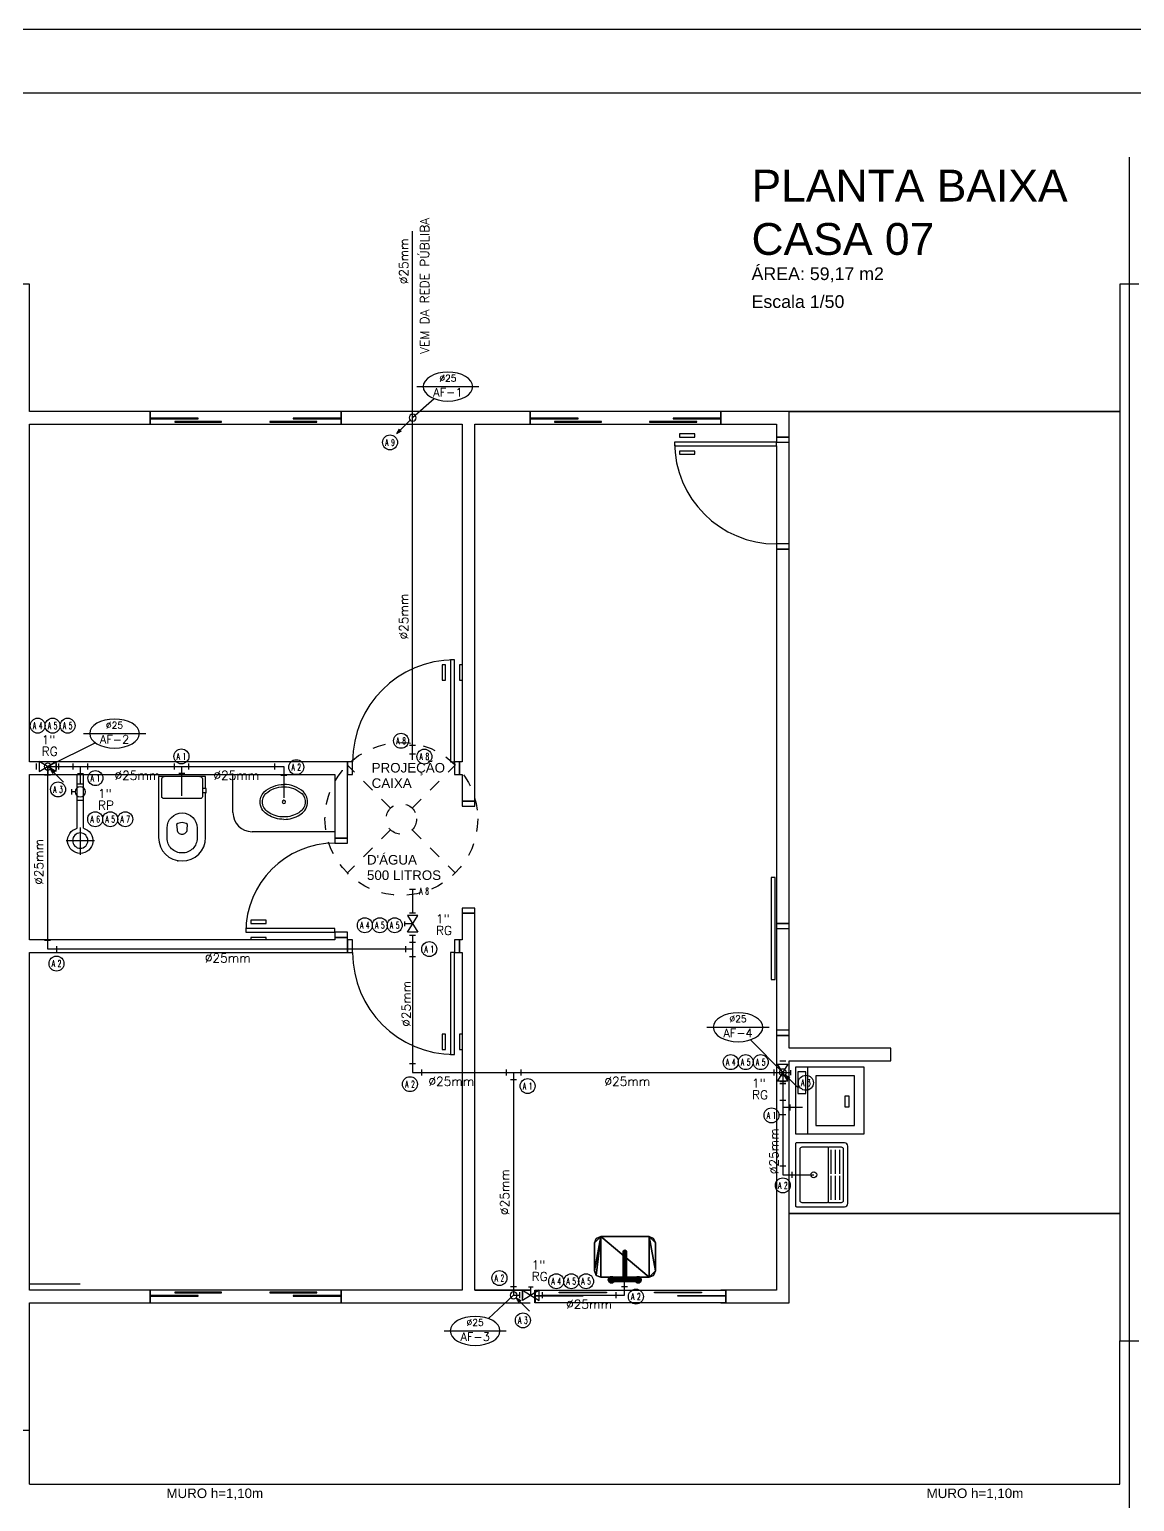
# Model space of a CAD drawing. Header units: metres. Extents: x 49 to 320, y -91 to 27.
# Drawn here: x 211.23 to 219.92, y -27.89 to -16.33 of the extents above; entities that cross this region are included whole.
import ezdxf
from ezdxf.enums import TextEntityAlignment as Align

# ---------------------------------------------------------------- set-up
doc = ezdxf.new("R2010")
doc.units = ezdxf.units.M
doc.header["$LTSCALE"] = 0.2
doc.linetypes.add('AF', pattern=[200, 100, 100])
doc.linetypes.add('DASHED', pattern=[0.75, 0.5, -0.25])
for name, color, linetype in [('ARQ-___-___-VST', 9, 'Continuous'), ('ARQ-COB-PRJ', 4, 'DASHED'), ('ARQ-EQP', 24, 'Continuous'), ('ARQ-EQP-___-INT', 7, 'Continuous'), ('CONEXAO_AG_FRIA', 6, 'Continuous'), ('Diametro', 1, 'Continuous'), ('LEGENDA_ID', 5, 'Continuous'), ('LEGENDA_ID_L', 5, 'Continuous'), ('Prumadas_L', 1, 'Continuous'), ('Prumadas_Q', 3, 'Continuous'), ('Prumadas_T', 3, 'Continuous'), ('TUBOS_AG_FRIA', 4, 'Continuous')]:
    doc.layers.add(name, color=color, linetype=linetype)
doc.styles.add('REGUA200', font='arial.ttf')
doc.styles.add('REGUA60', font='arial.ttf')
doc.styles.add('REGUA80', font='arial.ttf')
doc.styles.add('ROMANS', font='romans', dxfattribs={"height": 6})

# ---------------------------------------------------------------- blocks, each defined once
blk = doc.blocks.new('Titul1')
at = {"color": 6, "style": 'REGUA200', "width": 1.4}
blk.add_attdef('TITULO', (0, 0), '', height=5, dxfattribs=at)
at = {"color": 0, "style": 'REGUA80', "width": 1.4}
blk.add_attdef('ESCALA', (0, -3.98), '', height=2, dxfattribs=at)
blk = doc.blocks.new('_resf500p')
for p, q in [((-8.5, 8.5), (-42.4, 42.4)), ((8.5, 8.5), (42.4, 42.4)), ((-8.5, -8.5), (-42.4, -42.4)), ((8.5, -8.5), (42.4, -42.4))]:
    blk.add_line(p, q)
for radius in [60, 12]:
    blk.add_circle((0, 0), radius)
blk = doc.blocks.new('MCCUB1_3')
at = {"color": 254}
mesh = blk.add_polyface(dxfattribs=at)
corners = [(-24, -37, 70), (-22.5, -40.5, 70), (-19, -42, 70), (-24, -15, 70), (-22.5, -11.5, 70), (-19, -10, 70), (19, -10, 70), (19, -42, 70), (24, -15, 70), (24, -37, 70), (22.5, -40.5, 70), (22.5, -11.5, 70), (-24, -37, 85), (-22.5, -40.5, 85), (-19, -42, 85), (19, -42, 85), (22.5, -40.5, 85), (24, -37, 85), (24, -15, 85), (22.5, -11.5, 85), (19, -10, 85), (-19, -10, 85), (-22.5, -11.5, 85), (-24, -15, 85)]
mesh.append_faces([[corners[k] for k in face] for face in [(9, 7, 10), (6, 8, 11)]], dxfattribs={"vtx0": -1, "color": 254})
mesh.append_faces([[corners[k] for k in face] for face in [(0, 2, 3), (3, 2, 4), (4, 2, 5), (5, 2, 6), (8, 7, 9)]], dxfattribs={"vtx0": -1, "vtx1": -1, "color": 254})
mesh.append_faces([[corners[k] for k in face] for face in [(6, 7, 8)]], dxfattribs={"vtx0": -1, "vtx1": -1, "vtx2": -1, "color": 254})
mesh.append_faces([[corners[k] for k in face] for face in [(6, 2, 7)]], dxfattribs={"vtx0": -1, "vtx2": -1, "color": 254})
mesh.append_faces([[corners[k] for k in face] for face in [(12, 13, 0), (13, 14, 1), (14, 15, 2), (15, 16, 7), (16, 17, 10), (17, 18, 9), (18, 19, 8), (19, 20, 11), (20, 21, 6), (21, 22, 5), (22, 23, 4), (23, 12, 3)]], dxfattribs={"vtx1": -1, "color": 254})
mesh.append_faces([[corners[k] for k in face] for face in [(0, 1, 2), (13, 1, 0), (14, 2, 1), (15, 7, 2), (16, 10, 7), (17, 9, 10), (18, 8, 9), (19, 11, 8), (20, 6, 11), (21, 5, 6), (22, 4, 5), (23, 3, 4), (12, 0, 3)]], dxfattribs={"vtx2": -1, "color": 254})
mesh = blk.add_polyface(dxfattribs=at)
corners = [(-1.4, -30.5, 100.3), (-1.4, -30.5, 95.5), (-0.1, -31.3, 95.5), (-0.1, -31.3, 100.6), (-1.4, -29, 99.7), (-1.4, -29, 95.5), (-0.1, -28.3, 99.4), (-0.1, -28.3, 95.5), (1.2, -29, 99.7), (1.2, -29, 95.5), (1.2, -30.5, 100.3), (1.2, -30.5, 95.5), (-1.4, -27.2, 103.6), (-0.1, -27.5, 104.3), (-1.4, -26.6, 102.1), (-0.1, -26.3, 101.3), (1.2, -26.6, 102.1), (1.2, -27.2, 103.6), (-1.4, -10.6, 103.6), (-0.1, -10.3, 104.3), (-1.4, -11.2, 102.1), (-0.1, -11.5, 101.3), (1.2, -11.2, 102.1), (1.2, -10.6, 103.6), (-1.4, -7.6, 100.5), (-0.1, -7, 101), (-1.4, -8.6, 99.5), (-0.1, -9.2, 98.9), (1.2, -8.6, 99.5), (1.2, -7.6, 100.5), (-12.1, -6.6, 100), (-12.1, -7.3, 101.3), (11.9, -7.3, 101.3), (11.9, -6.6, 100), (-12.1, -7.4, 98.7), (11.9, -7.4, 98.7), (-12.1, -8.9, 98.7), (11.9, -8.9, 98.7), (-12.1, -9.6, 100), (11.9, -9.6, 100), (-12.1, -8.8, 101.3), (11.9, -8.8, 101.3), (12.5, -6.6, 106.9), (11.2, -5.7, 106.9), (9.7, -5.7, 106.9), (8.4, -6.6, 106.9), (7.9, -8.1, 106.9), (8.4, -9.6, 106.9), (9.6, -10.5, 106.9), (12.4, -9.6, 106.9), (11.2, -10.5, 106.9), (12.9, -8.1, 106.9), (12.5, -6.6, 101.9), (11.2, -5.7, 101.9), (9.7, -5.7, 101.9), (8.4, -6.6, 101.9), (7.9, -8.1, 101.9), (8.4, -9.6, 101.9), (9.6, -10.5, 101.9), (11.2, -10.5, 101.9), (12.4, -9.6, 101.9), (12.9, -8.1, 101.9), (-8.1, -8.1, 101.9), (-8.5, -6.6, 101.9), (-8.5, -6.6, 106.9), (-8.1, -8.1, 106.9), (-8.6, -9.6, 101.9), (-8.6, -9.6, 106.9), (-9.8, -10.5, 101.9), (-9.8, -10.5, 106.9), (-11.4, -10.5, 101.9), (-11.4, -10.5, 106.9), (-12.6, -9.6, 101.9), (-12.6, -9.6, 106.9), (-13.1, -8.1, 101.9), (-13.1, -8.1, 106.9), (-12.6, -6.6, 101.9), (-12.6, -6.6, 106.9), (-11.3, -5.7, 101.9), (-11.3, -5.7, 106.9), (-9.8, -5.7, 101.9), (-9.8, -5.7, 106.9)]
mesh.append_faces([[corners[k] for k in face] for face in [(30, 31, 32, 33), (34, 30, 33, 35), (36, 34, 35, 37), (38, 36, 37, 39), (40, 38, 39, 41), (31, 40, 41, 32), (52, 53, 43, 42), (53, 54, 44, 43), (54, 55, 45, 44), (55, 56, 46, 45), (56, 57, 47, 46), (57, 58, 48, 47), (58, 59, 50, 48), (59, 60, 49, 50), (60, 61, 51, 49), (61, 52, 42, 51), (62, 63, 64, 65), (66, 62, 65, 67), (68, 66, 67, 69), (70, 68, 69, 71), (72, 70, 71, 73), (74, 72, 73, 75), (76, 74, 75, 77), (78, 76, 77, 79), (80, 78, 79, 81), (63, 80, 81, 64)]], dxfattribs={"color": 254})
mesh.append_faces([[corners[k] for k in face] for face in [(32, 37, 35, 33), (49, 48, 50), (42, 49, 51), (64, 67, 65), (67, 71, 69)]], dxfattribs={"vtx0": -1, "color": 254})
mesh.append_faces([[corners[k] for k in face] for face in [(32, 39, 37), (42, 44, 45), (42, 45, 46), (42, 46, 47), (42, 47, 48), (64, 73, 71), (64, 75, 73), (64, 77, 75), (64, 79, 77)]], dxfattribs={"vtx0": -1, "vtx2": -1, "color": 254})
mesh.append_faces([[corners[k] for k in face] for face in [(24, 18, 19, 25), (26, 20, 18, 24), (27, 21, 20, 26), (28, 22, 21, 27), (29, 23, 22, 28), (25, 19, 23, 29)]], dxfattribs={"vtx1": -1, "color": 254})
mesh.append_faces([[corners[k] for k in face] for face in [(36, 38, 31)]], dxfattribs={"vtx1": -1, "vtx2": -1, "color": 254})
mesh.append_faces([[corners[k] for k in face] for face in [(12, 0, 3, 13), (14, 4, 0, 12), (15, 6, 4, 14), (16, 8, 6, 15), (17, 10, 8, 16), (13, 3, 10, 17), (18, 12, 13, 19), (20, 14, 12, 18), (21, 15, 14, 20), (22, 16, 15, 21), (23, 17, 16, 22), (19, 13, 17, 23)]], dxfattribs={"vtx1": -1, "vtx3": -1, "color": 254})
mesh.append_faces([[corners[k] for k in face] for face in [(32, 41, 39), (30, 34, 36, 31), (38, 40, 31), (42, 43, 44), (64, 81, 79)]], dxfattribs={"vtx2": -1, "color": 254})
mesh.append_faces([[corners[k] for k in face] for face in [(0, 1, 2, 3), (4, 5, 1, 0), (6, 7, 5, 4), (8, 9, 7, 6), (10, 11, 9, 8), (3, 2, 11, 10)]], dxfattribs={"vtx3": -1, "color": 254})
blk = doc.blocks.new('EQLAV1_2')
at = {"color": 0}
blk.add_lwpolyline([(30.8, -10), (-30.8, -10), (-30.8, -73.5), (30.8, -73.5)], close=True, dxfattribs=at)
at = {"layer": 'ARQ-EQP-___-INT'}
blk.add_line((30.8, -21.3), (-30.8, -21.3), dxfattribs=at)
for points in [[(6.4, -19.6), (26.4, -19.6), (26.4, -12.1), (6.4, -12.1)], [(22.9, -64.6), (22.9, -28.8), (-23, -28.8), (-23, -64.6)], [(4, -59.7), (4, -55.7), (-6, -55.7), (-6, -59.7)]]:
    blk.add_lwpolyline(points, close=True, dxfattribs=at)
blk = doc.blocks.new('SAT13S_2')
at = {"layer": 'ARQ-EQP', "color": 0, "linetype": 'ByBlock'}
blk.add_lwpolyline([(-26.5, -48.5), (26.5, -48.5, 0.414214), (29.5, -45.5), (29.5, -1, 0.414214), (28.5, 0), (-28.5, 0, 0.414214), (-29.5, -1), (-29.5, -45.5, 0.414214)], format="xyb", close=True, dxfattribs=at)
at = {"layer": 'ARQ-EQP-___-INT'}
for points in [[(25.5, -27.7), (25.5, -6, 0.414214), (23.5, -4), (-23.5, -4, 0.414214), (-25.5, -6), (-25.5, -27.7)], [(-25.5, -27.8), (-25.5, -29.7, 0.414214), (-24.5, -30.6), (-23.2, -30.6), (23.1, -30.6), (24.5, -30.6, 0.414214), (25.5, -29.7), (25.5, -27.8)], [(-25.5, -30.5), (-25.5, -42.5, 0.414214), (-23.5, -44.5)], [(-23.5, -44.5), (23.5, -44.5, 0.414214), (25.5, -42.5), (25.5, -30.5, 0.414214)], [(-23.2, -33), (-0.9, -33, 0.414214)], [(-23.2, -37), (-0.9, -37, 0.414214)], [(0.8, -33), (23.1, -33, 0.414214)], [(0.8, -37), (23.1, -37, 0.414214)], [(-23.2, -41), (-0.9, -41, 0.414214)], [(0.8, -41), (23.1, -41, 0.414214)]]:
    blk.add_lwpolyline(points, format="xyb", dxfattribs=at)
blk.add_circle((0, -17), 2.8, dxfattribs=at)
blk = doc.blocks.new('SAC616S2')
at = {"layer": 'ARQ-EQP', "color": 0, "linetype": 'ByBlock'}
blk.add_lwpolyline([(18.2, -1.5, -0.329256), (18.5, -1.9), (18.5, -49.6, -0.412623), (0, -68, -0.412623), (-18.5, -49.6), (-18.5, -14.5), (-18.9, -14.5), (-18.9, -11), (-18.5, -11), (-18.5, -1.9, -0.329256), (-18.2, -1.5), (-17.3, -1.5), (0, -1.5), (17.3, -1.5)], format="xyb", close=True, dxfattribs=at)
at = {"layer": 'ARQ-EQP-___-INT'}
for p, q in [((-18.5, -11), (-16, -11)), ((-18.5, -14.5), (-16, -14.5))]:
    blk.add_line(p, q, dxfattribs=at)
blk.add_lwpolyline([(-14, -1.5, 0.324141), (-16, -3.5), (-16, -17.5, 0.333333), (-14.5, -19), (0, -19), (14.5, -19, 0.333333), (16, -17.5), (16, -3.5, 0.324141), (14, -1.5, 0.324141)], format="xyb", dxfattribs=at)
for points in [[(0, -61.7, 0.418677), (11.8, -50), (11.8, -42.1, 0.411784), (0, -30.2, 0.411784), (-11.8, -42.1), (-11.8, -50, 0.418677)], [(0, -47, -0.428571), (-4, -43.3), (-4.3, -39.3, -0.16754), (0, -37.8, -0.16754), (4.3, -39.3), (4, -43.3, -0.428571)]]:
    blk.add_lwpolyline(points, format="xyb", close=True, dxfattribs=at)
blk.add_point((3.3, -68), dxfattribs=at)
blk = doc.blocks.new('SACHS__2')
at = {"layer": 'ARQ-EQP', "color": 0, "linetype": 'ByBlock'}
for p, q in [((42.3, 2.4), (0, 2.4)), ((0, 2.4), (0, -2.4)), ((42.3, -2.4), (0, -2.4))]:
    blk.add_line(p, q, dxfattribs=at)
blk.add_arc((52, 0), 10, 193.8865, 166.1135, dxfattribs=at)
at = {"layer": 'ARQ-EQP-___-INT'}
for p, q in [((41.6, 0), (63.2, 0)), ((52, 11.2), (52, -11.2))]:
    blk.add_line(p, q, dxfattribs=at)
blk.add_circle((52, 0), 6, dxfattribs=at)
blk = doc.blocks.new('SAL37S_2')
at = {"layer": 'ARQ-EQP-___-INT'}
for points in [[(0, -10, 0.145827), (-16.8, -14.9, 0.090827), (-22, -19.4, 0.12568), (-24.8, -26.7, 0.221372), (-20.6, -38.8, 0.186059), (0, -46.5, 0.186059)], [(0, -10, -0.145827), (16.8, -14.9, -0.090827), (22, -19.4, -0.12568), (24.8, -26.7, -0.221372), (20.6, -38.8, -0.186059), (0, -46.5, -0.186059)]]:
    blk.add_lwpolyline(points, format="xyb", dxfattribs=at)
blk.add_lwpolyline([(0, -12.5, 0.14623), (-15.5, -17, 0.09047), (-20, -20.9, 0.123903), (-22.4, -27, 0.21906), (-18.9, -37, 0.185248), (0, -44.1, 0.185248), (18.8, -37, 0.21906), (22.3, -27, 0.123903), (20, -20.9, 0.09047), (15.5, -17, 0.14623)], format="xyb", close=True, dxfattribs=at)
blk.add_circle((0, -28.3), 1.8, dxfattribs=at)
blk = doc.blocks.new('*U282', base_point=(503.7, 172.5))
for p, q in [((491.3, 184.8), (494.9, 182.7)), ((491.3, 184.8), (493.4, 181.2)), ((501.7, 174.4), (491.3, 184.8))]:
    blk.add_line(p, q)
blk.add_circle((503.7, 172.5), 2.71)
blk = doc.blocks.new('*U283', base_point=(500.9, 175.2))
for q in [(513.2, 187.6), (504.9, 180.7), (506.4, 179.3)]:
    blk.add_line((502.8, 177.1), q)
blk.add_circle((500.9, 175.2), 2.71)
blk = doc.blocks.new('*U284', base_point=(504.4, 179.3))
for q in [(516.8, 191.7), (508.5, 184.9), (510, 183.4)]:
    blk.add_line((506.4, 181.3), q)
blk.add_circle((504.4, 179.3), 2.71)
blk = doc.blocks.new('*U285', base_point=(506.6, 177.6))
for q in [(518.9, 190), (510.6, 183.1), (512.1, 181.7)]:
    blk.add_line((508.5, 179.5), q)
blk.add_circle((506.6, 177.6), 2.71)
blk = doc.blocks.new('*U286', base_point=(506.6, 177.7))
for p, q in [((508.9, 186.6), (504.2, 186.6)), ((510.6, 171.2), (502.5, 184.3)), ((510.6, 184.3), (502.5, 171.2)), ((502.5, 184.3), (510.6, 184.3)), ((506.6, 177.7), (512.8, 177.7)), ((502.5, 171.2), (510.6, 171.2)), ((508.9, 168.9), (504.2, 168.9))]:
    blk.add_line(p, q)
at = {"linetype": 'Continuous'}
blk.add_line((512.8, 179.7), (512.8, 175.8), dxfattribs=at)
blk = doc.blocks.new('*U287', base_point=(504.6, 179.3))
at = {"linetype": 'Continuous'}
blk.add_line((502.7, 185.6), (506.5, 185.6), dxfattribs=at)
for p, q in [((504.6, 179.3), (504.6, 185.6)), ((495.7, 181.7), (495.7, 177)), ((511.1, 183.4), (498.1, 175.3)), ((498.1, 183.4), (511.1, 175.3)), ((498.1, 175.3), (498.1, 183.4)), ((511.1, 175.3), (511.1, 183.4)), ((513.5, 181.7), (513.5, 177))]:
    blk.add_line(p, q)
blk = doc.blocks.new('*U288', base_point=(503.7, 176.4))
for p, q in [((501.3, 185.3), (506, 185.3)), ((503.7, 176.4), (497.4, 176.4)), ((499.6, 183), (507.7, 169.9)), ((499.6, 169.9), (507.7, 183)), ((507.7, 183), (499.6, 183)), ((507.7, 169.9), (499.6, 169.9)), ((501.3, 167.6), (506, 167.6))]:
    blk.add_line(p, q)
at = {"linetype": 'Continuous'}
blk.add_line((497.4, 174.5), (497.4, 178.3), dxfattribs=at)
blk = doc.blocks.new('*U289', base_point=(501, 175.2))
for p, q in [((492.1, 177.5), (492.1, 172.9)), ((507.5, 179.2), (494.4, 171.2)), ((494.4, 179.2), (507.5, 171.2)), ((494.4, 171.2), (494.4, 179.2)), ((501, 175.2), (501, 181.5)), ((507.5, 171.2), (507.5, 179.2)), ((509.8, 177.5), (509.8, 172.9))]:
    blk.add_line(p, q)
at = {"linetype": 'Continuous'}
blk.add_line((499.1, 181.5), (502.9, 181.5), dxfattribs=at)
blk = doc.blocks.new('*U290', base_point=(501.1, 175.4))
at = {"linetype": 'Continuous'}
blk.add_line((494.3, 173.3), (494.3, 177.5), dxfattribs=at)
for p, q in [((497.1, 175.4), (494.3, 175.4)), ((498.8, 181.8), (503.5, 181.8)), ((498.8, 169), (503.5, 169))]:
    blk.add_line(p, q)
blk.add_circle((501.1, 175.4), 4.03)
blk = doc.blocks.new('*U291', base_point=(502.7, 175.2))
for p, q in [((495.7, 177.5), (495.7, 172.9)), ((500.4, 181.9), (505.1, 181.9))]:
    blk.add_line(p, q)
blk = doc.blocks.new('*U292', base_point=(500.9, 175.2))
for p, q in [((503.2, 181.9), (498.5, 181.9)), ((507.9, 177.5), (507.9, 172.9))]:
    blk.add_line(p, q)
blk = doc.blocks.new('*U293', base_point=(506.6, 177.6))
for p, q in [((499.8, 179.9), (499.8, 175.3)), ((504.2, 184.6), (508.9, 184.6))]:
    blk.add_line(p, q)
blk = doc.blocks.new('*U294', base_point=(506.6, 178.4))
for p, q in [((513.6, 176.1), (513.6, 180.7)), ((508.9, 171.7), (504.2, 171.7))]:
    blk.add_line(p, q)
blk = doc.blocks.new('*U295', base_point=(504.4, 179.3))
for p, q in [((511.4, 177), (511.4, 181.7)), ((506.8, 172.6), (502.1, 172.6))]:
    blk.add_line(p, q)
blk = doc.blocks.new('*U296', base_point=(505.3, 179.3))
for p, q in [((498.6, 177), (498.6, 181.7)), ((503, 172.3), (507.7, 172.3))]:
    blk.add_line(p, q)
blk = doc.blocks.new('*U297', base_point=(503.7, 177.6))
for p, q in [((510.7, 175.3), (510.7, 179.9)), ((506, 170.9), (501.3, 170.9))]:
    blk.add_line(p, q)
blk = doc.blocks.new('*U298', base_point=(500.9, 176.6))
for p, q in [((507.9, 174.3), (507.9, 179)), ((503.2, 169.9), (498.5, 169.9))]:
    blk.add_line(p, q)
blk = doc.blocks.new('*U299', base_point=(503.7, 176.6))
for p, q in [((498.1, 174.3), (498.1, 179)), ((501.3, 182.5), (506, 182.5)), ((501.3, 171.1), (506, 171.1))]:
    blk.add_line(p, q)
blk = doc.blocks.new('*U300', base_point=(504.4, 177.6))
for p, q in [((498.9, 179.9), (498.9, 175.3)), ((502.1, 183.2), (506.8, 183.2)), ((510.3, 179.9), (510.3, 175.3))]:
    blk.add_line(p, q)
blk = doc.blocks.new('*U301', base_point=(506.6, 177.9))
for p, q in [((508.9, 183.7), (504.2, 183.7)), ((512.1, 175.5), (512.1, 180.2)), ((508.9, 172.3), (504.2, 172.3))]:
    blk.add_line(p, q)
blk = doc.blocks.new('*U302', base_point=(501.9, 175.2))
for p, q in [((496.1, 177.5), (496.1, 172.9)), ((504.2, 180.8), (499.6, 180.8)), ((507.5, 177.5), (507.5, 172.9))]:
    blk.add_line(p, q)
blk = doc.blocks.new('*U303', base_point=(501.1, 175.2))
for p, q in [((495.5, 177.5), (495.5, 172.9)), ((498.8, 180.8), (503.5, 180.8)), ((507, 177.5), (507, 172.9))]:
    blk.add_line(p, q)
blk = doc.blocks.new('*U304', base_point=(503.7, 175.1))
blk.add_line((501.3, 175.1), (506, 175.1))
blk = doc.blocks.new('*U305', base_point=(503.7, 175))
blk.add_line((501.3, 175), (506, 175))
blk = doc.blocks.new('*U306', base_point=(503.7, 176.2))
blk.add_line((501.3, 176.2), (506, 176.2))

msp = doc.modelspace()

# ---------------------------------------------------------------- linework, layer by layer
at = {"color": 15}
msp.add_line((238.752, -16.327), (191.927, -16.327), dxfattribs=at)
at = {"color": 0}
msp.add_line((238.252, -16.827), (193.177, -16.827), dxfattribs=at)
for p, q in [((211.233, -18.329), (211.083, -18.329)), ((211.233, -19.329), (211.233, -18.329)), ((219.803, -18.329), (219.803, -26.629)), ((219.953, -18.329), (219.803, -18.329)), ((212.183, -19.329), (211.233, -19.329)), ((212.183, -19.429), (212.183, -19.329)), ((212.184, -19.329), (212.183, -19.329)), ((212.183, -19.329), (212.183, -19.429)), ((213.682, -19.329), (212.184, -19.329)), ((212.184, -19.429), (212.184, -19.329)), ((212.56, -19.381), (212.19, -19.381)), ((212.19, -19.381), (212.19, -19.386)), ((212.19, -19.386), (212.56, -19.386)), ((212.744, -19.406), (212.375, -19.406)), ((212.375, -19.406), (212.375, -19.411)), ((212.375, -19.411), (212.744, -19.411)), ((212.56, -19.386), (212.56, -19.381)), ((212.744, -19.411), (212.744, -19.406)), ((213.492, -19.406), (213.122, -19.406)), ((213.122, -19.406), (213.122, -19.411)), ((213.122, -19.411), (213.492, -19.411)), ((213.676, -19.381), (213.307, -19.381)), ((213.307, -19.381), (213.307, -19.386)), ((213.307, -19.386), (213.676, -19.386)), ((213.492, -19.411), (213.492, -19.406)), ((213.676, -19.386), (213.676, -19.381)), ((213.683, -19.329), (213.682, -19.329)), ((213.682, -19.329), (213.682, -19.429)), ((213.683, -19.329), (213.683, -19.429)), ((215.168, -19.329), (213.683, -19.329)), ((213.683, -19.429), (213.683, -19.329)), ((215.168, -19.429), (215.168, -19.329)), ((215.169, -19.329), (215.168, -19.329)), ((215.168, -19.329), (215.168, -19.429)), ((216.667, -19.329), (215.169, -19.329)), ((215.169, -19.429), (215.169, -19.329)), ((215.545, -19.381), (215.175, -19.381)), ((215.175, -19.381), (215.175, -19.386)), ((215.175, -19.386), (215.545, -19.386)), ((215.729, -19.406), (215.36, -19.406)), ((215.36, -19.406), (215.36, -19.411)), ((215.36, -19.411), (215.729, -19.411)), ((215.545, -19.386), (215.545, -19.381)), ((215.729, -19.411), (215.729, -19.406)), ((216.477, -19.406), (216.107, -19.406)), ((216.107, -19.406), (216.107, -19.411)), ((216.107, -19.411), (216.477, -19.411)), ((216.661, -19.381), (216.292, -19.381)), ((216.292, -19.381), (216.292, -19.386)), ((216.292, -19.386), (216.661, -19.386)), ((216.477, -19.411), (216.477, -19.406)), ((216.661, -19.386), (216.661, -19.381)), ((216.668, -19.329), (216.667, -19.329)), ((216.667, -19.329), (216.667, -19.429)), ((216.668, -19.329), (216.668, -19.429)), ((217.203, -19.329), (216.668, -19.329)), ((216.668, -19.429), (216.668, -19.329)), ((217.203, -19.329), (219.803, -19.329)), ((217.203, -19.529), (217.203, -19.329)), ((219.803, -19.329), (217.203, -19.329)), ((211.233, -22.079), (211.233, -19.429)), ((211.233, -19.429), (212.183, -19.429)), ((212.183, -19.429), (212.184, -19.429)), ((212.184, -19.429), (213.682, -19.429)), ((213.682, -19.429), (213.683, -19.429)), ((213.683, -19.429), (214.633, -19.429)), ((214.633, -19.429), (214.633, -22.079)), ((214.733, -22.389), (214.733, -19.429)), ((214.733, -19.429), (215.168, -19.429)), ((215.168, -19.429), (215.169, -19.429)), ((215.169, -19.429), (216.667, -19.429)), ((216.463, -19.504), (216.343, -19.504)), ((216.343, -19.504), (216.343, -19.529)), ((216.343, -19.529), (216.463, -19.529)), ((216.463, -19.529), (216.463, -19.504)), ((216.667, -19.429), (216.668, -19.429)), ((216.668, -19.429), (217.103, -19.429)), ((217.103, -19.429), (217.103, -19.529)), ((217.103, -19.529), (217.203, -19.529)), ((217.203, -19.529), (217.103, -19.529)), ((217.103, -19.529), (217.103, -19.569)), ((217.203, -19.569), (217.203, -19.529)), ((217.103, -19.569), (216.303, -19.569)), ((216.303, -19.569), (216.303, -19.599)), ((216.303, -19.599), (217.103, -19.599)), ((216.463, -19.639), (216.343, -19.639)), ((216.343, -19.639), (216.343, -19.664)), ((216.463, -19.664), (216.463, -19.639)), ((217.103, -19.569), (217.203, -19.569)), ((217.103, -19.599), (217.103, -19.569)), ((217.103, -19.599), (217.103, -20.369)), ((217.203, -20.369), (217.203, -19.569)), ((217.203, -20.369), (217.203, -19.569)), ((216.343, -19.664), (216.463, -19.664)), ((217.103, -20.369), (217.103, -20.409)), ((217.203, -20.369), (217.103, -20.369)), ((217.203, -20.409), (217.103, -20.409)), ((217.103, -20.409), (217.103, -23.349)), ((217.103, -20.409), (217.203, -20.409)), ((217.203, -20.409), (217.203, -20.369)), ((217.203, -23.349), (217.203, -20.409)), ((214.478, -21.319), (214.478, -21.439)), ((214.503, -21.319), (214.478, -21.319)), ((214.503, -21.439), (214.503, -21.319)), ((214.573, -21.279), (214.543, -21.279)), ((214.543, -21.279), (214.543, -22.079)), ((214.573, -22.079), (214.573, -21.279)), ((214.613, -21.319), (214.613, -21.439)), ((214.633, -21.319), (214.613, -21.319)), ((214.478, -21.439), (214.503, -21.439)), ((214.613, -21.439), (214.633, -21.439)), ((213.733, -22.079), (211.233, -22.079)), ((213.733, -22.179), (213.733, -22.079)), ((213.773, -22.079), (213.733, -22.079)), ((213.733, -22.079), (213.733, -22.179)), ((213.773, -22.179), (213.773, -22.079)), ((214.543, -22.079), (214.573, -22.079)), ((214.613, -22.079), (214.573, -22.079)), ((214.573, -22.079), (214.573, -22.179)), ((214.613, -22.079), (214.613, -22.179)), ((214.633, -22.079), (214.613, -22.079)), ((214.613, -22.179), (214.613, -22.079)), ((211.233, -23.479), (211.233, -22.179)), ((211.233, -22.179), (213.633, -22.179)), ((212.833, -22.479), (212.833, -22.179)), ((213.633, -22.179), (213.633, -22.679)), ((213.733, -22.679), (213.733, -22.179)), ((213.733, -22.179), (213.773, -22.179)), ((214.573, -22.179), (214.613, -22.179)), ((214.613, -22.179), (214.633, -22.179)), ((214.633, -22.179), (214.633, -22.389)), ((214.633, -22.389), (214.733, -22.389)), ((214.733, -22.389), (214.633, -22.389)), ((214.633, -22.389), (214.633, -22.429)), ((214.633, -22.429), (214.733, -22.429)), ((214.733, -22.429), (214.733, -22.389)), ((213.633, -22.629), (212.983, -22.629)), ((213.633, -22.679), (213.733, -22.679)), ((213.733, -22.679), (213.633, -22.679)), ((213.633, -22.679), (213.633, -22.719)), ((213.633, -22.719), (213.733, -22.719)), ((213.733, -22.719), (213.733, -22.679)), ((217.063, -22.989), (217.063, -23.789)), ((217.093, -22.989), (217.063, -22.989)), ((217.093, -23.789), (217.093, -22.989)), ((214.633, -23.229), (214.633, -23.269)), ((214.733, -23.229), (214.633, -23.229)), ((214.733, -23.269), (214.733, -23.229)), ((213.093, -23.324), (212.973, -23.324)), ((212.973, -23.324), (212.973, -23.349)), ((212.973, -23.349), (213.093, -23.349)), ((213.093, -23.349), (213.093, -23.324)), ((214.633, -23.269), (214.633, -23.479)), ((214.733, -23.269), (214.633, -23.269)), ((214.633, -23.269), (214.733, -23.269)), ((214.733, -26.229), (214.733, -23.269)), ((217.103, -23.349), (217.203, -23.349)), ((217.203, -23.349), (217.103, -23.349)), ((217.103, -23.349), (217.103, -23.389)), ((217.203, -23.389), (217.203, -23.349)), ((213.633, -23.389), (212.933, -23.389)), ((212.933, -23.389), (212.933, -23.419)), ((212.933, -23.419), (213.633, -23.419)), ((213.093, -23.459), (212.973, -23.459)), ((212.973, -23.459), (212.973, -23.479)), ((213.093, -23.479), (213.093, -23.459)), ((213.633, -23.419), (213.633, -23.389)), ((213.633, -23.419), (213.633, -23.459)), ((213.733, -23.419), (213.633, -23.419)), ((213.633, -23.459), (213.633, -23.479)), ((213.733, -23.459), (213.633, -23.459)), ((213.633, -23.459), (213.733, -23.459)), ((213.733, -23.459), (213.733, -23.419)), ((213.733, -23.479), (213.733, -23.459)), ((217.103, -23.389), (217.203, -23.389)), ((217.103, -23.389), (217.103, -24.189)), ((217.203, -24.189), (217.203, -23.389)), ((217.203, -24.189), (217.203, -23.389)), ((213.633, -23.479), (211.233, -23.479)), ((211.233, -26.229), (211.233, -23.579)), ((211.233, -23.579), (213.733, -23.579)), ((213.733, -23.579), (213.733, -23.479)), ((213.773, -23.479), (213.733, -23.479)), ((213.733, -23.479), (213.733, -23.579)), ((213.733, -23.579), (213.773, -23.579)), ((213.773, -23.579), (213.773, -23.479)), ((214.543, -23.579), (214.543, -24.379)), ((214.573, -23.579), (214.543, -23.579)), ((214.613, -23.479), (214.573, -23.479)), ((214.573, -23.479), (214.573, -23.579)), ((214.573, -23.579), (214.613, -23.579)), ((214.573, -24.379), (214.573, -23.579)), ((214.613, -23.479), (214.613, -23.579)), ((214.633, -23.479), (214.613, -23.479)), ((214.613, -23.579), (214.613, -23.479)), ((214.613, -23.579), (214.633, -23.579)), ((214.633, -23.579), (214.633, -26.229)), ((217.063, -23.789), (217.093, -23.789)), ((214.478, -24.219), (214.478, -24.339)), ((214.503, -24.219), (214.478, -24.219)), ((214.503, -24.339), (214.503, -24.219)), ((214.613, -24.219), (214.613, -24.339)), ((214.633, -24.219), (214.613, -24.219)), ((217.103, -24.189), (217.103, -24.229)), ((217.203, -24.189), (217.103, -24.189)), ((217.103, -24.229), (217.103, -26.229)), ((217.203, -24.229), (217.103, -24.229)), ((217.103, -24.229), (217.203, -24.229)), ((217.203, -24.229), (217.203, -24.189)), ((217.203, -24.329), (217.203, -24.229)), ((214.478, -24.339), (214.503, -24.339)), ((214.543, -24.379), (214.573, -24.379)), ((214.613, -24.339), (214.633, -24.339)), ((218.003, -24.329), (217.203, -24.329)), ((218.003, -24.429), (218.003, -24.329)), ((217.203, -26.329), (217.203, -24.429)), ((217.203, -24.429), (218.003, -24.429)), ((219.803, -25.629), (217.203, -25.629)), ((217.203, -25.629), (219.803, -25.629)), ((211.233, -26.179), (211.633, -26.179)), ((212.183, -26.229), (211.233, -26.229)), ((212.183, -26.329), (212.183, -26.229)), ((212.184, -26.229), (212.183, -26.229)), ((212.183, -26.229), (212.183, -26.329)), ((213.682, -26.229), (212.184, -26.229)), ((212.184, -26.329), (212.184, -26.229)), ((212.744, -26.246), (212.375, -26.246)), ((212.375, -26.246), (212.375, -26.251)), ((212.744, -26.251), (212.744, -26.246)), ((213.492, -26.246), (213.122, -26.246)), ((213.122, -26.246), (213.122, -26.251)), ((213.492, -26.251), (213.492, -26.246)), ((213.683, -26.229), (213.682, -26.229)), ((213.682, -26.229), (213.682, -26.329)), ((213.683, -26.229), (213.683, -26.329)), ((214.633, -26.229), (213.683, -26.229)), ((213.683, -26.329), (213.683, -26.229)), ((215.168, -26.229), (214.733, -26.229)), ((214.733, -26.229), (215.168, -26.229)), ((215.206, -26.229), (215.206, -26.329)), ((215.206, -26.329), (215.206, -26.229)), ((215.206, -26.229), (215.207, -26.229)), ((215.207, -26.229), (216.705, -26.229)), ((215.207, -26.229), (215.207, -26.329)), ((215.397, -26.246), (215.767, -26.246)), ((215.397, -26.251), (215.397, -26.246)), ((215.767, -26.246), (215.767, -26.251)), ((216.145, -26.251), (216.145, -26.246)), ((216.145, -26.246), (216.514, -26.246)), ((216.514, -26.246), (216.514, -26.251)), ((217.103, -26.229), (216.668, -26.229)), ((216.705, -26.229), (216.706, -26.229)), ((216.705, -26.329), (216.705, -26.229)), ((216.706, -26.329), (216.706, -26.229)), ((216.706, -26.229), (216.706, -26.329)), ((211.233, -27.329), (211.233, -26.329)), ((211.233, -26.329), (212.183, -26.329)), ((212.183, -26.329), (212.184, -26.329)), ((212.184, -26.329), (213.682, -26.329)), ((212.56, -26.271), (212.19, -26.271)), ((212.19, -26.271), (212.19, -26.276)), ((212.19, -26.276), (212.56, -26.276)), ((212.375, -26.251), (212.744, -26.251)), ((212.56, -26.276), (212.56, -26.271)), ((213.122, -26.251), (213.492, -26.251)), ((213.676, -26.271), (213.307, -26.271)), ((213.307, -26.271), (213.307, -26.276)), ((213.307, -26.276), (213.676, -26.276)), ((213.676, -26.276), (213.676, -26.271)), ((213.682, -26.329), (213.683, -26.329)), ((213.683, -26.329), (215.168, -26.329)), ((215.207, -26.329), (215.206, -26.329)), ((216.705, -26.329), (215.207, -26.329)), ((215.213, -26.276), (215.213, -26.271)), ((215.213, -26.271), (215.582, -26.271)), ((215.582, -26.276), (215.213, -26.276)), ((215.767, -26.251), (215.397, -26.251)), ((215.582, -26.271), (215.582, -26.276)), ((216.514, -26.251), (216.145, -26.251)), ((216.33, -26.276), (216.33, -26.271)), ((216.33, -26.271), (216.699, -26.271)), ((216.699, -26.276), (216.33, -26.276)), ((216.668, -26.329), (217.203, -26.329)), ((216.699, -26.271), (216.699, -26.276)), ((216.706, -26.329), (216.705, -26.329)), ((219.803, -26.629), (219.953, -26.629)), ((211.083, -27.329), (211.233, -27.329))]:
    msp.add_line(p, q)
at = {"const_width": 0.01}
msp.add_lwpolyline([(219.878, -17.329), (219.878, -38.329)], dxfattribs=at)
for centre, radius, start, end in [((217.103, -19.569), 0.8, 180, 270), ((214.573, -22.079), 0.8, 90, 180), ((212.983, -22.479), 0.15, 180, 270), ((213.633, -23.419), 0.7, 90, 180), ((214.573, -23.579), 0.8, 180, 270)]:
    msp.add_arc(centre, radius, start, end)
at = {"layer": 'ARQ-___-___-VST'}
for p, q in [((219.803, -27.754), (219.803, -26.629)), ((211.233, -27.754), (211.233, -27.329)), ((211.233, -27.754), (219.803, -27.754))]:
    msp.add_line(p, q, dxfattribs=at)
at = {"layer": 'LEGENDA_ID_L'}
for centre in [(214.067, -19.571), (211.298, -21.796), (211.415, -21.796), (211.533, -21.796), (214.154, -21.915), (212.428, -22.037), (213.33, -22.122), (214.337, -22.039), (211.752, -22.208), (211.458, -22.297), (211.75, -22.531), (211.868, -22.531), (211.986, -22.531), (213.869, -23.364), (213.987, -23.364), (214.104, -23.364), (214.375, -23.551), (211.446, -23.665), (216.745, -24.439), (216.862, -24.439), (216.98, -24.439), (214.224, -24.612), (215.148, -24.627), (217.335, -24.601), (217.065, -24.857), (217.154, -25.407), (214.927, -26.135), (215.373, -26.16), (215.491, -26.16), (215.608, -26.16), (215.999, -26.281), (215.111, -26.467)]:
    msp.add_circle(centre, 0.0588, dxfattribs=at)
at = {"layer": 'Prumadas_L'}
for p, q in [((214.278, -19.133), (214.766, -19.133)), ((214.414, -19.228), (214.245, -19.377)), ((211.753, -21.932), (211.377, -22.117)), ((211.658, -21.858), (212.147, -21.858)), ((216.558, -24.165), (217.046, -24.165)), ((216.9, -24.263), (217.154, -24.52)), ((214.84, -26.453), (215.038, -26.27)), ((214.492, -26.55), (214.981, -26.55))]:
    msp.add_line(p, q, dxfattribs=at)
at = {"layer": 'Prumadas_Q', "extrusion": (0, 0, -1)}
for centre in [(214.522, -19.133), (211.902, -21.858), (216.802, -24.165), (214.736, -26.55)]:
    msp.add_ellipse(centre, major_axis=(0.195, 0), ratio=0.583333, dxfattribs=at)
at = {"layer": 'TUBOS_AG_FRIA', "linetype": 'AF'}
for points in [[(214.245, -22.065), (214.245, -19.377), (214.245, -17.911)], [(214.245, -23.551), (212.016, -23.551), (211.377, -23.551), (211.377, -22.117), (211.406, -22.117)], [(211.406, -22.117), (213.233, -22.117), (213.233, -22.364)], [(211.633, -22.117), (211.633, -22.252)], [(212.431, -22.346), (212.431, -22.117)], [(214.245, -23.079), (214.245, -23.265)], [(214.245, -23.442), (214.245, -24.52), (217.154, -24.52)], [(215.038, -24.52), (215.038, -26.27), (215.085, -26.27)], [(217.154, -24.52), (217.154, -24.567)], [(217.154, -24.567), (217.154, -25.324), (217.398, -25.324)], [(217.308, -24.795), (217.154, -24.795)], [(215.262, -26.27), (215.909, -26.27), (215.909, -26.071)]]:
    msp.add_lwpolyline(points, dxfattribs=at)

# ---------------------------------------------------------------- block references
ref = msp.add_blockref('Titul1', (216.908, -17.679), dxfattribs=dict(xscale=0.05, yscale=0.05, zscale=0.05))
ref.add_attrib('TITULO', 'PLANTA BAIXA', (216.908, -17.679), dxfattribs={"color": 6, "height": 0.25, "style": 'REGUA200'})
ref.add_attrib('ESCALA', 'Escala 1/50', (216.908, -18.515), dxfattribs={"color": 0, "height": 0.1, "style": 'REGUA80'})
ref = msp.add_blockref('Titul1', (216.908, -18.098), dxfattribs=dict(xscale=0.05, yscale=0.05, zscale=0.05))
ref.add_attrib('TITULO', 'CASA 07', (216.908, -18.098), dxfattribs={"color": 6, "height": 0.25, "style": 'REGUA200'})
ref.add_attrib('ESCALA', 'ÁREA: 59,17 m2', (216.908, -18.296), dxfattribs={"color": 0, "height": 0.1, "style": 'REGUA80'})
for name, p, xscale, yscale, zscale, rotation in [('SACHS__2', (211.633, -22.179), -0.01, 0.01, 0.01, 90), ('SAL37S_2', (213.233, -22.607), -0.0075, 0.0075, 0.0075, 180), ('EQLAV1_2', (217.168, -24.74), 0.0085, 0.0085, 0.0085, 90), ('SAT13S_2', (217.253, -25.324), 0.0085, 0.0085, 0.0085, 90), ('MCCUB1_3', (215.913, -26.229), -0.01, 0.01, 0.01, 180)]:
    msp.add_blockref(name, p, dxfattribs=dict(xscale=xscale, yscale=yscale, zscale=zscale, rotation=rotation))
at = {"xscale": -0.01, "yscale": 0.01, "zscale": 0.01}
msp.add_blockref('SAC616S2', (212.433, -22.179), dxfattribs=at)
at = {"layer": 'ARQ-COB-PRJ', "xscale": 0.01, "yscale": 0.01, "zscale": 0.01}
msp.add_blockref('_resf500p', (214.156, -22.529), dxfattribs=at)
at = {"layer": 'ARQ-EQP', "xscale": -0.01, "yscale": 0.01, "rotation": 180}
for name, p in [('*U289', (211.377, -22.117)), ('*U290', (211.633, -22.316)), ('*U288', (214.245, -23.353)), ('*U286', (217.154, -24.52))]:
    msp.add_blockref(name, p, dxfattribs=at)
at = {"layer": 'ARQ-EQP', "xscale": -0.01, "yscale": 0.01}
msp.add_blockref('*U287', (215.174, -26.27), dxfattribs=at)
at = {"layer": 'CONEXAO_AG_FRIA', "xscale": -0.01, "yscale": 0.01, "rotation": 180}
for name, p in [('*U282', (214.245, -19.377)), ('*U305', (214.245, -21.949)), ('*U304', (214.245, -22.016)), ('*U283', (211.377, -22.117)), ('*U292', (211.377, -22.117)), ('*U303', (211.633, -22.117)), ('*U302', (212.431, -22.117)), ('*U291', (213.233, -22.117)), ('*U306', (214.245, -23.079)), ('*U298', (211.377, -23.551)), ('*U299', (214.245, -23.551)), ('*U297', (214.245, -24.52)), ('*U300', (215.038, -24.52)), ('*U293', (217.154, -24.52)), ('*U285', (217.154, -24.52)), ('*U301', (217.154, -24.795)), ('*U294', (217.154, -25.324)), ('*U284', (215.038, -26.27)), ('*U295', (215.038, -26.27)), ('*U296', (215.909, -26.27))]:
    msp.add_blockref(name, p, dxfattribs=at)

# ---------------------------------------------------------------- texts
at = {"layer": 'ARQ-___-___-VST', "style": 'REGUA60'}
for p in [(212.31, -27.863), (218.284, -27.863)]:
    msp.add_text('MURO h=1,10m', height=0.075, dxfattribs=at).set_placement(p)
at = {"layer": 'ARQ-EQP', "style": 'ROMANS'}
for s, p in [('RG', (211.33, -22.033)), ('1"', (211.33, -21.942)), ('1"', (211.771, -22.364)), ('RP', (211.771, -22.456)), ('1"', (214.428, -23.348)), ('RG', (214.428, -23.44)), ('1"', (216.912, -24.639)), ('RG', (216.912, -24.731)), ('1"', (215.18, -26.067)), ('RG', (215.18, -26.158))]:
    msp.add_text(s, height=0.07, dxfattribs=at).set_placement(p)
at = {"layer": 'Diametro', "style": 'ROMANS'}
for s, p in [('VEM DA REDE PÚBLIBA', (214.374, -18.342)), ('%%C25mm', (214.21, -18.149)), ('%%C25mm', (214.21, -20.939)), ('%%C25mm', (211.342, -22.866)), ('%%C25mm', (214.229, -23.981)), ('%%C25mm', (217.119, -25.139)), ('%%C25mm', (215.003, -25.46))]:
    msp.add_text(s, height=0.07, rotation=90, dxfattribs=at).set_placement(p, align=Align.CENTER)
for p in [(212.082, -22.222), (212.859, -22.222), (212.792, -23.656), (214.549, -24.625), (215.932, -24.625), (215.631, -26.375)]:
    msp.add_text('%%C25mm', height=0.07, dxfattribs=at).set_placement(p, align=Align.CENTER)
at = {"layer": 'LEGENDA_ID', "style": 'ROMANS', "width": 0.5}
for s, p in [('A 9', (214.067, -19.571)), ('A 4', (211.298, -21.796)), ('A 5', (211.415, -21.796)), ('A 5', (211.533, -21.796)), ('A 8', (214.154, -21.915)), ('A 1', (212.428, -22.037)), ('A 8', (214.337, -22.039)), ('A 1', (211.752, -22.208)), ('A 2', (213.33, -22.122)), ('A 3', (211.458, -22.297)), ('A 6', (211.75, -22.531)), ('A 5', (211.868, -22.531)), ('A 7', (211.986, -22.531)), ('A 8', (214.335, -23.095)), ('A 4', (213.869, -23.364)), ('A 5', (213.987, -23.364)), ('A 5', (214.104, -23.364)), ('A 1', (214.375, -23.551)), ('A 2', (211.446, -23.665)), ('A 4', (216.745, -24.439)), ('A 5', (216.862, -24.439)), ('A 5', (216.98, -24.439)), ('A 2', (214.224, -24.612)), ('A 1', (215.148, -24.627)), ('A 3', (217.335, -24.601)), ('A 1', (217.065, -24.857)), ('A 2', (217.154, -25.407)), ('A 2', (214.927, -26.135)), ('A 4', (215.373, -26.16)), ('A 5', (215.491, -26.16)), ('A 5', (215.608, -26.16)), ('A 2', (215.999, -26.281)), ('A 3', (215.111, -26.467))]:
    msp.add_text(s, height=0.0525, dxfattribs=at).set_placement(p, align=Align.MIDDLE_CENTER)
at = {"layer": 'LEGENDA_ID', "style": 'REGUA60'}
for s, p in [('PROJEÇÃO', (213.923, -22.164)), ('CAIXA', (213.923, -22.285)), ("D'ÁGUA", (213.886, -22.887)), ('500 LITROS', (213.886, -23.008))]:
    msp.add_text(s, height=0.075, dxfattribs=at).set_placement(p)
at = {"layer": 'Prumadas_T', "style": 'ROMANS'}
for s, height, p in [('%%C25', 0.0525, (214.522, -19.093)), ('AF-1', 0.0656, (214.522, -19.211)), ('%%C25', 0.0525, (211.902, -21.819)), ('AF-2', 0.0656, (211.902, -21.937)), ('%%C25', 0.0525, (216.802, -24.125)), ('AF-4', 0.0656, (216.802, -24.243)), ('%%C25', 0.0525, (214.736, -26.51)), ('AF-3', 0.0656, (214.736, -26.629))]:
    msp.add_text(s, height=height, dxfattribs=at).set_placement(p, align=Align.CENTER)

doc.saveas('drawing.dxf')
